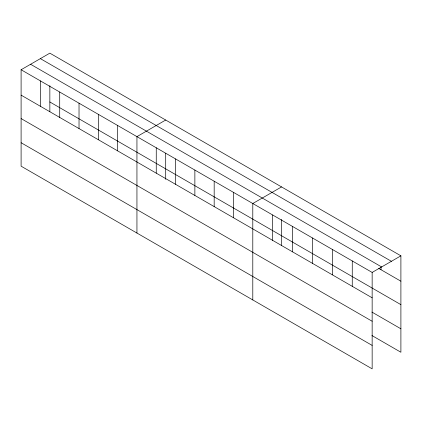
<?xml version="1.0" encoding="UTF-8"?>
<svg xmlns="http://www.w3.org/2000/svg" width="422" height="422" viewBox="0 0 422 422"><rect width="100%" height="100%" fill="white"/><g stroke="black" fill="none" stroke-linecap="round" stroke-linejoin="round"><path stroke-width="0.63" d="M49.849 111.772L49.849 85.698M165.698 153.233L165.698 179.308M281.543 219.466L281.543 245.535M372.151 321.253L372.151 272.427L21.1 69.751L21.1 166.173L372.151 368.849L372.151 321.253L21.1 118.577M371.914 335.516L400.9 352.249L400.9 255.827L49.849 53.151L21.1 69.751M165.698 120.033L136.944 136.633L136.944 233.055M281.543 186.92L252.794 203.515L252.794 299.936M372.151 272.427L400.9 255.827M40.364 58.626L391.41 261.308M30.59 64.271L381.636 266.947M378.734 268.413L400.9 281.21M49.849 101.976L400.9 304.652M21.1 95.135L372.151 297.811M371.914 312.074L400.9 328.807M21.1 142.731L372.151 345.407M381.008 267.126L381.008 269.727M352.259 260.944L352.259 286.327M332.367 249.455L332.367 274.838M312.47 237.971L312.47 263.354M292.578 226.487L292.578 251.871M272.686 215.004L272.686 240.387M233.487 192.369L233.487 217.752M214.176 181.223L214.176 206.606M194.869 170.077L194.869 195.46M175.563 158.925L175.563 184.314M156.256 147.779L156.256 173.162M117.638 125.487L117.638 150.87M98.331 114.341L98.331 139.724M79.025 103.19L79.025 128.573M59.713 92.043L59.713 117.427M40.406 80.897L40.406 106.281"/></g></svg>
